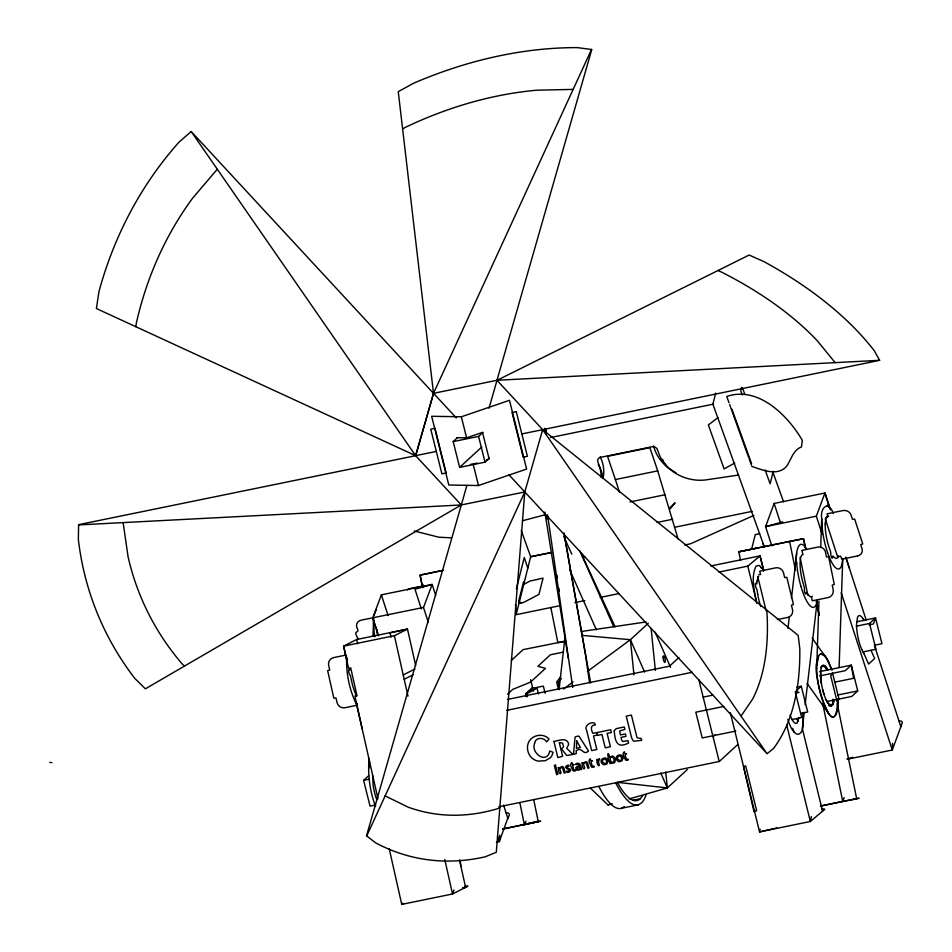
<?xml version="1.0" encoding="UTF-8"?>
<svg xmlns="http://www.w3.org/2000/svg" width="952" height="952" viewBox="0 0 952 952"><rect width="100%" height="100%" fill="white"/><g stroke="black" fill="none" stroke-linecap="round" stroke-linejoin="round"><path stroke-width="1.43" d="M499.788 835.178L499.3 841.675L496.397 842.27M372.541 774.976L373.16 785.4A20.694 5.462 78.4 0 0 374.66 792.885A20.504 5.414 78.4 0 0 376.802 799.823M820.624 671.993L821.255 682.417M521.839 433.933L879.636 360.32L496.98 380.276L433.505 393.343L191.221 131.554L415.655 455.687L78.599 524.671L78.361 539.594A427.555 344.969 -22.6 0 0 134.72 678.3L145.394 688.82L461.292 504.953L524.802 491.946L542.664 429.649L496.98 380.276L591.763 49.504L577.126 47.6A427.555 322.062 -45.6 0 0 413.632 83.217L398.257 91.642L433.505 393.343L415.655 455.687L461.303 504.965L366.532 835.785L375.588 842.817A427.555 253.898 -77.9 0 0 485.139 856.824L496.301 852.278L524.79 491.934L366.77 835.88M369.031 758.447C367.734 774.69 369.769 791.219 375.552 806.487M818.934 601.188L816.899 662.318C811.306 673.945 835.868 751.711 837.701 698.923M372.994 636.471L373.684 617.479M842.746 558.55L839.128 667.078M820.719 547.662L821.695 518.566C819.91 507.654 828.454 499.895 833.333 513.425M806.499 548.768C797.502 534.691 795.003 557.658 796.753 563.287M838.069 699.351L837.819 706.075M368.71 768.55L369.566 761.469M816.792 665.555L818.637 655.892M757.137 581.029L756.769 583.873A2.773 0.738 78.4 0 1 756.221 583.683L756.126 583.564A2.761 0.726 78.4 0 0 755.317 584.54A2.761 0.726 78.4 0 0 756.245 588.217L756.435 588.503A2.773 0.738 78.4 0 1 757.054 589.942L757.756 594.286M350.027 668.851L349.908 669.637A2.773 0.738 78.4 0 1 349.408 669.768L349.325 669.684A2.761 0.726 78.4 0 0 348.694 671.279A2.761 0.726 78.4 0 0 349.753 674.742L349.931 674.944A2.773 0.738 78.4 0 1 350.562 676.146L351.478 680.513M346.647 656.856C346.004 673.397 349.408 690.319 356.869 705.134M559.062 689.641L565.036 636.793M787.958 628.475L789.291 617.003M791.493 598.094L796.717 553.231M804.238 712.215L802.465 727.268M805.118 704.754L817.256 600.379A32.106 8.485 78.4 0 1 813.996 607.233A32.344 8.544 78.4 0 1 808.724 604.234A32.106 8.485 78.4 0 1 804.654 596.88A32.106 8.485 78.4 0 1 800.953 586.396M422.736 586.718L423.045 584.528M798.906 717.606L797.157 723.032A20.694 5.462 78.4 0 1 793.932 722.163A20.504 5.414 78.4 0 1 791.362 718.141A20.694 5.462 78.4 0 1 790.041 715.119M811.39 816.53L810.331 821.493L759.553 831.917L730.351 712.679M135.803 326.691L136.445 322.657A379.015 336.02 60.1 0 1 192.387 198.48L217.139 169.373M373.934 615.706L376.457 609.09M833.904 700.47L832.869 704.456M760.136 829.263L759.553 831.917L773.714 828.645M453.973 889.93L452.533 893.976L401.744 904.4L389.249 848.851M516.365 588.836L524.266 557.467L527.801 568.142M521.244 530.526L530.68 556.694L516.151 614.671L559.312 605.805M764.48 547.245L712.893 404.219L715.69 393.093M741.608 387.393L740.727 390.867L742.215 394.997M751.533 549.459L755.281 534.584L759.636 533.751M773.274 471.311L770.132 483.818L765.134 469.99M466.897 485.449L461.303 504.965L78.635 524.921M489.019 408.218L497.003 380.336L749.141 255.041L764.039 261.681A427.555 230.991 6.1 0 1 874.329 350.776L879.636 360.32M844.186 797.562L842.722 801.394L820.969 805.856M525.992 821.183L524.373 824.634L540.688 821.148L537.559 821.778M830.43 509.963L824.92 493.005L774.143 503.43L765.563 526.623L771.834 545.96M822.171 534.155L816.34 516.198L824.92 493.005L829.727 507.88L829.216 506.726A6.759 1.785 78.4 0 0 827.764 505.107A6.712 1.773 78.4 0 0 827.05 505.774L826.883 506.214M857.597 555.944L841.735 559.169L840.664 556.158L837.582 556.789L838.034 555.563M847.304 759.232L892.274 750.009L902.282 722.877A8.984 3.38 -18 0 0 898.759 720.747M402.232 903.091L401.744 904.4L403.648 903.436M378.527 635.781L372.732 617.884L381.371 594.857L432.148 584.433L435.73 595.5M428.376 622.513L423.509 607.459L432.148 584.433L414.977 589.193L421.367 608.947M433.505 393.343L591.525 49.409M741.156 715.916L752.723 698.935A379.015 174.549 54 0 0 766.991 613.088L766.622 609.982M820.707 667.269L822.528 665.734A20.504 5.414 78.4 0 1 824.884 667.209A20.67 5.462 78.4 0 1 826.146 668.947M617.265 782.211A89.583 23.669 78.4 0 0 640.291 798.752L642.719 795.61M560.466 677.122L556.658 682.013L558.384 689.308M561.347 678.526L558.3 682.441L559.443 687.237M670.172 508.892L675.087 502.811L669.768 507.773M489.387 458.162L485.02 462.172L459.626 467.384L453.2 441.609L457.567 437.599M453.2 441.609L478.582 436.397L482.962 432.387M459.626 467.384L481.831 446.964M375.683 804.976L370.042 806.142L363.616 780.366L368.638 775.749M511.283 660.509L523.124 649.621L563.87 641.469M507.535 694.198L512.759 689.391L530.466 682.168L545.52 668.328L537.844 666.317L550.387 654.774L563.405 652.108M532.549 687.427L525.516 693.889L526.206 696.638M587.396 671.434L630.391 639.708L648.276 623.262M678.895 657.534L669.482 666.186L507.452 699.446M713.024 736.646L715.035 734.801M629.224 798.918L667.34 787.935L687.332 769.549M737.455 744.809L719.236 761.564L698.839 679.752M796.253 690.854L801.275 686.237L807.701 712.013L800.644 713.464M856.395 626.166L869.509 623.477L875.531 617.931L881.957 643.707L874.9 645.158M819.684 671.624L851.302 665.139L857.728 690.914L851.707 696.447L827.466 701.422M191.031 131.709L179.143 142.015A427.555 379.051 60.1 0 0 98.972 291.526L96.39 308.531L415.655 455.687M718.796 572.092L747.808 566.131L760.053 555.873L763.754 570.7M786.768 725.245L810.331 821.493L824.611 809.486A8.984 1.226 -13.8 0 0 821.576 809.081M767.264 753.579L773.571 748.415A427.555 196.909 54 0 0 799.799 648.514L798.169 635.389L542.64 429.602L767.074 753.722L508.951 474.822M717.939 417.642L708.359 424.961L724.127 468.931L734.718 463.017M563.501 689.046L573.056 682.001M598.915 786.614A94.058 24.847 78.4 0 0 621.489 808.284L624.393 806.546M621.489 808.284L638.411 804.809L641.362 803.048A94.058 24.847 78.4 0 0 646.051 794.968M402.613 128.889L406.278 126.902A379.015 285.493 -45.6 0 1 536.821 90.202L573.152 89.393M415.679 665.507L407.48 629.07L356.702 639.494L343.601 646.122L348.563 668.137L350.717 667.899L356.905 695.4L354.965 696.007L356.024 701.672L377.98 798.799M347.087 660.962L347.313 662.497L343.601 646.122L394.39 635.698L407.48 629.07L390.046 632.878L391.034 637.233M403.22 674.932L415.001 668.97M404.195 679.288L413.37 674.647M460.911 866.427L460.185 860.489M753.841 515.413L690.509 543.794L684.762 544.972M590.418 788.101L608.042 805.011L610.732 803.809M499.812 807.796L497.158 808.843A379.015 225.065 -77.9 0 1 408.289 807.213L385.143 795.896M523.671 584.504L529.871 581.089L543.057 578.138L538.963 594.357L524.611 601.938L520.684 603.449L520.97 602.283L519.007 603.044M461.351 416.786L509.475 400.316L526.611 469.05L478.487 485.52L448.808 485.02L431.672 416.286L461.351 416.786L466.599 437.837L482.509 432.387L489.161 459.019L486.508 459.923M470.431 464.421L477.214 463.1M608.042 805.011L612.279 803.797M782.722 521.851L765.563 526.623L816.34 516.198M847.149 758.863L852.706 757.316M522.481 520.78L544.841 514.818M801.977 550.387L817.827 547.102A6.712 6.474 79.1 0 1 822.302 547.84A6.759 6.521 79.1 0 1 824.515 549.935A6.712 6.474 79.1 0 1 825.527 552.422L826.479 556.991L828.633 556.765L834.285 584.445L832.226 585.111L833.155 589.621A6.724 6.486 79.1 0 1 828.145 597.558L812.282 600.807L811.509 597.439M597.499 734.968L593.477 735.967L596.833 749.545L591.668 750.581L586.622 730.303C582.85 724.591 595.286 719.652 595.298 725.043C589.966 724.401 591.013 730.636 593.001 733.373L610.684 729.744L611.374 732.516L607.102 733.385L610.434 746.761L605.258 747.82L601.926 734.444L597.666 735.325L596.88 732.576M774.785 828.395L776.927 827.907M462.755 887.978L465.516 886.847M825.884 517.305L827.99 516.853L827.014 513.842L842.865 510.558A6.712 5.962 20.3 0 1 851.147 515.21L852.492 519.316L854.67 519.066L862.75 543.961L860.715 544.603L862.024 548.661A6.771 6.009 20.3 0 1 857.573 555.956M758.447 574.889L760.553 574.437L759.744 571.152L775.606 567.868A6.712 6.402 50 0 1 780.128 568.582A6.759 6.45 50 0 1 782.437 570.617A6.712 6.402 50 0 1 783.544 573.068M719.224 761.493L498.8 806.808M520.78 825.265L538.154 821.171M853.075 799.49L859.12 798.228L842.722 801.394L822.73 703.576M550.399 437.575L712.893 404.219M657.713 470.871L649.859 447.654L607.543 456.341L615.397 479.546L657.713 470.871L678.05 538.832M630.081 501.93L665.341 494.695M657.13 522.434L672.647 519.256M442.68 570.379L420.094 575.127L422.581 587.515L420.094 575.127L443.311 570.367M675.111 527.182L752.092 511.379M423.64 585.777L410.264 588.514A6.712 6.474 77.9 0 0 407.492 589.859M423.509 607.459L361.213 620.157A6.712 5.962 20.6 0 0 356.786 627.439C361.01 635.46 351.443 627.761 358.309 639.101M756.281 548.233L738.8 551.815L740.585 560.526M789.589 541.39L738.8 551.815L803.524 538.701L805.535 548.316L803.524 538.701L789.589 541.39L795.527 570.45M710.716 565.988L760.053 555.873L763.671 570.736M574.829 602.628L584.707 600.593M600.212 597.416L618.978 593.56M333.569 657.606L345.921 655.071M564.893 641.231L557.848 642.683L550.851 607.543M357.202 705.206L344.874 707.741A6.724 6.462 63.2 0 1 337.032 702.457L335.997 697.959L333.831 698.161L327.643 670.672L329.713 670.029L328.69 665.507A6.712 6.462 63.2 0 1 333.557 657.63M777.451 619.538L787.721 617.432A6.724 6.414 50 0 0 792.492 609.625L791.421 605.174L793.468 604.508L786.816 577.317L784.65 577.555L783.556 573.08M856.598 621.823L875.531 617.931L873.46 623.941L869.14 624.833M506.678 710.359L692.39 672.243M703.171 697.126L713.048 695.103M819.601 675.944L845.281 670.672L851.302 665.139L853.623 678.3L834.94 682.132M796.907 687.13L801.275 686.237M363.616 780.366L369.447 779.164M723.865 706.432L695.805 712.191L702.231 737.967L735.813 731.077M796.11 693.032L798.99 692.437L795.253 691.771L801.679 717.558L791.802 719.581M837.605 695.043L857.728 690.914M633.27 800.18L640.327 798.74M502.561 828.954L536.083 822.076M502.608 829.109L538.261 821.671L533.739 799.739M820.398 806.142L856.669 798.704L837.26 703.718M462.72 887.942L465.623 887.347L459.459 859.93M436.313 451.438L415.691 455.639L433.541 393.307L456.329 417.952M530.74 556.741L551.886 552.446L530.68 556.694M581.493 631.485L645.98 621.977M738.669 475.036L705.563 479.951A40.377 34.153 14.1 0 1 683.631 477.214A40.758 34.474 14.1 0 1 671.077 470.145A40.401 34.177 14.1 0 1 658.772 453.39L657.427 449.665A4.474 3.784 14.1 0 0 652.191 446.738L600.391 457.365A4.474 3.784 14.1 0 0 597.844 461.898L599.189 465.623A40.401 34.177 14.1 0 1 601.069 477.345M451.081 537.809L438.812 537.214L414.275 530.99M456.781 437.67L466.599 437.837M49.718 762.457L51.908 762.6M582.398 557.075L585.302 557.289M581.624 635.329L630.391 639.708L644.587 672.076M617.884 782.389L667.34 787.935L665.734 772.072M820.91 653.964L824.491 655.69L826.55 658.32L832.012 670.279M831.417 705.765L827.823 702.981M718.01 270.499L721.533 272.094A379.015 204.763 6.1 0 1 816.971 340.399L835.154 362.641M676.313 473.061L668.292 467.932A43.971 37.188 14.1 0 1 655.583 451.819A44.589 37.711 14.1 0 1 653.56 445.833M828.478 705.325L829.668 706.075M184.39 666.126L181.88 663.603A379.015 305.806 -22.6 0 1 128.115 556.956L123.117 522.6M763.183 569.534L759.256 565.464L756.078 566.012C750.521 577.578 754.519 591.299 756.709 603.318M668.292 467.932L667.733 467.218A28.31 23.955 14.1 0 1 663.949 462.22M807.082 683.393L827.252 711.668C835.737 726.4 839.533 706.801 837.772 699.446M812.163 638.149L826.288 657.987M826.157 667.233L827.49 669.256M828.621 713.572L823.159 702.35A32.392 8.556 78.4 0 1 818.637 685.547A32.094 8.485 78.4 0 1 817.661 679.597A32.416 8.568 78.4 0 1 816.756 668.173M662.509 459.364L663.187 460.816M580.922 552.66L615.111 626.832M544.508 513.652L546.983 519.054M563.834 536.642L571.819 554.207M579.768 550.851L613.766 626.809M544.473 512.926L545.674 515.639M569.832 570.01L596.392 629.831M871.056 650.394L874.626 658.558L868.605 664.091L863.238 651.858L875.935 649.252L869.509 623.477M796.8 718.701L797.99 721.414M792.564 728.316L794.349 732.397M655.119 632.14L670.541 667.304M660.819 773.06L667.34 787.935M610.66 761.136L610.244 759.648A1.821 1.737 47.4 0 1 610.184 759.256L610.375 758.208A1.94 1.845 47.4 0 1 611.481 757.256L611.862 757.197A1.797 1.714 47.4 0 1 613.064 757.53L614.278 760.053L613.493 761.957A2.094 1.987 47.4 0 1 612.41 762.266A1.88 1.785 47.4 0 1 610.708 761.195M762.945 543.64L763.956 546.317M742.393 387.619L744.869 394.485M772.655 471.526L783.591 501.835M731.969 409.289L751.628 463.802M729.03 402.791L726.757 396.46C758.327 385.715 787.839 415.524 802.31 440.312L801.489 446.952C792.873 450.022 791.302 459.768 786.519 466.385C777.534 476.571 762.397 469.979 751.854 466.397L751.616 465.742M729.684 404.612L730.362 406.492M747.498 454.271L730.755 407.587M748.51 457.079L747.974 455.591M749.093 458.721L751.14 464.397M787.851 719.307C794.753 742.596 806.534 737.157 802.393 712.941M849.339 568.177L845.781 557.098L866.165 619.99M874.4 645.337L900.866 726.816M825.289 518.923L837.582 556.789M841.199 592.727L892.274 750.009L892.583 743.298M774.143 503.43L780.354 522.553M372.732 617.884L377.551 632.711L377.182 631.176A6.759 1.785 78.4 0 1 376.921 629.641M507.785 818.196L499.3 841.675L497.468 836.023M503.548 805.094L507.94 818.649L509.249 815.126A8.984 3.356 -17.9 0 0 505.631 812.627M381.371 594.857L388.083 615.611M615.397 479.546L619.431 492.172M544.865 428.245L546.258 433.85M545.127 693.27L543.342 686.106L532.763 688.284L526.742 693.818L537.059 688.236L538.487 693.96M478.582 436.397L485.02 462.172M530.621 679.692L533.477 691.14M473.239 464.469L478.487 485.52M526.527 692.961L527.456 696.686M802.167 727.899L822.576 811.235M757.732 576.543L766.134 610.851M747.808 566.131L756.197 600.379M394.39 635.698L407.992 696.126M444.774 859.525L452.533 893.976L467.622 886.336A8.984 0.619 -12.7 0 0 464.683 886.336M356.702 639.494L357.678 643.826M362.295 729.161L356.119 701.636L356.572 703.076A6.771 1.785 78.4 0 0 357.559 705.277M816.352 601.521L819.196 615.373L816.423 601.509M519.863 802.703L524.373 824.634M802.048 550.72L802.667 553.743M800.085 557.325L807.82 595.167M545.555 429.031L546.341 433.41L545.544 429.09M564.25 534.179L590.657 682.953M563.917 532.989L585.67 655.916L589.514 682.632M572.723 687.415L547.555 514.842M544.877 512.093L568.225 658.129M523.826 583.897L523.529 581.981L518.626 601.45L518.923 603.366M556.932 575.127L557.372 578.054M558.895 588.324L559.336 591.263M651.108 628.534L655.369 670.363M630.391 639.708L633.961 674.789M515.532 604.508L516.127 614.48M821.695 518.566L822.361 529.574A32.344 8.544 78.4 0 0 827.526 552.517M373.493 621.358L374.172 632.366A32.344 8.544 78.4 0 0 374.79 636.745M346.98 659.546A6.759 1.785 78.4 0 1 346.98 658.308M816.756 668.256A32.094 8.485 78.4 0 1 818.292 656.761M823.123 654.69A32.094 8.485 78.4 0 1 825.027 656.44M829.121 663.211A32.094 8.485 78.4 0 1 831.084 667.923M818.303 656.594A32.416 8.568 78.4 0 1 823.183 654.488M825.122 656.261A32.416 8.568 78.4 0 1 829.24 663.104M827.562 552.577A32.106 8.485 78.4 0 0 835.499 567.63A32.344 8.544 78.4 0 0 840.354 567.904A32.106 8.485 78.4 0 0 842.722 558.562M838.188 556.777A21.515 5.688 78.4 0 1 834.249 557.325L832.857 556.016A2.773 0.738 78.4 0 0 832.572 556.932L832.56 557.372A2.761 0.726 78.4 0 1 831.548 557.455A2.761 0.726 78.4 0 1 830.763 553.707L830.763 553.505A2.773 0.738 78.4 0 0 830.584 551.696L829.263 547.876A21.515 5.688 78.4 0 1 825.229 523.933M827.383 516.436A21.515 5.688 78.4 0 1 828.716 516.246M822.159 666.079A20.516 5.414 78.4 0 0 820.624 676.194A20.504 5.414 78.4 0 0 821.469 683.714M822.73 665.579A20.516 5.414 78.4 0 1 827.823 669.922M825.253 524.076A21.337 5.641 78.4 0 1 827.407 516.591M833.095 703.992A20.694 5.462 78.4 0 1 829.989 705.337A20.504 5.414 78.4 0 1 822.766 689.938M827.455 702.362A20.694 5.462 78.4 0 1 826.122 699.839M824.063 694.543A20.694 5.462 78.4 0 1 821.207 682.334M833.952 699.708A20.504 5.414 78.4 0 1 833.071 704.016M821.255 667.959A20.67 5.462 78.4 0 1 825.265 666.233M864.321 654.048A20.694 5.462 78.4 0 1 863.059 652.108A20.504 5.414 78.4 0 1 861.798 649.562M861.774 649.514A20.694 5.462 78.4 0 1 858.371 639.042M858.406 639.137A20.504 5.414 78.4 0 1 857.609 635.329A20.694 5.462 78.4 0 1 856.491 624.619L857.526 617.241A20.504 5.414 78.4 0 1 859.287 615.599A20.694 5.462 78.4 0 1 862.821 618.419M862.774 618.443A20.504 5.414 78.4 0 1 864.035 620.68M600.224 456.781A43.959 37.188 14.1 0 1 601.283 459.161A44.542 37.663 14.1 0 1 603.223 465.766A43.959 37.188 14.1 0 1 603.342 477.071M602.473 477.892A27.513 23.276 14.1 0 0 601.902 473.001L601.438 471.323A36.842 31.166 14.1 0 0 598.261 464.517M377.48 634.889A21.337 5.641 78.4 0 1 377.135 631.295M763.54 570.7A6.759 1.785 78.4 0 0 762.04 568.058A6.712 1.773 78.4 0 0 761.16 567.928M800.906 586.289A32.344 8.544 78.4 0 1 796.705 563.191M812.365 596.226A21.337 5.641 78.4 0 1 811.116 596.821A21.515 5.688 78.4 0 1 808.022 594.465L806.57 592.513A2.773 0.738 78.4 0 0 806.213 593.167L806.154 593.536A2.761 0.726 78.4 0 1 805.035 593.037A2.761 0.726 78.4 0 1 804.428 589.288L804.44 589.11A2.773 0.738 78.4 0 0 804.345 587.42L803.155 583.314A21.515 5.688 78.4 0 1 803.095 554.6M638.411 804.809A94.058 24.847 78.4 0 1 615.837 783.139M760.672 606.448A21.337 5.641 78.4 0 1 757.78 594.393M757.173 581.184A21.337 5.641 78.4 0 1 758.684 576.579M356.786 696.281A21.337 5.641 78.4 0 1 351.502 680.62M830.763 706.063A20.504 5.414 78.4 0 0 832.369 703.826A20.67 5.462 78.4 0 0 833.107 699.232M576.019 767.883L576.9 769.989L579.042 770.108A2.57 2.451 47.4 0 0 580.054 769.311L581.696 769.466A7.128 6.795 47.4 0 1 581.553 769.109A13.304 12.674 47.4 0 1 581.184 767.836L579.994 764.099L577.888 763.171A4.641 4.427 47.4 0 0 576.341 763.623L575.484 764.325L576.293 764.67A3.499 3.332 47.4 0 1 577.471 764.158C581.684 764.92 576.615 766.027 576.019 767.883M610.803 762.35C611.708 763.528 609.649 764.242 609.804 762.861A28.298 26.953 47.4 0 0 609.589 761.969C607.471 758.458 607.007 747.641 609.887 757.697A2.416 2.297 47.4 0 1 610.613 756.697L612.041 756.15A2.642 2.511 47.4 0 1 613.695 756.543L615.408 759.363L614.956 762.04A2.916 2.773 47.4 0 1 613.171 763.159L612.184 763.159A2.273 2.166 47.4 0 1 611.279 762.766L610.803 762.35M579.923 767.728L579.923 767.871A1.69 1.618 47.4 0 1 579.066 769.168L577.4 768.847A1.499 1.428 47.4 0 1 577.186 767.883L579.601 766.348L579.923 767.728M614.218 730.791C615.04 741.096 616.765 749.093 628.558 743.036L627.951 740.62L622.787 741.548L621.692 740.073L621.025 737.372L625.999 736.348L625.404 733.933L620.418 734.956L619.657 731.017L624.881 729.375L624.286 726.959L616.206 728.649L614.218 730.791M553.921 741.394L557.812 757.554L562.644 756.304L559.288 742.679A3.118 2.963 47.4 0 1 559.657 742.572L562.537 743.119L563.524 746.439A2.392 2.273 47.4 0 1 563.048 747.463L561.418 748.819L566.761 755.495L572.961 754.448L566.761 748.391L568.63 744.452A6.236 5.938 47.4 0 0 568.142 742.5C565.405 737.229 558.003 741.013 553.921 741.394M607.828 761.445L606.995 763.885L604.222 764.813A3.058 2.916 47.4 0 1 602.568 764.075C597.285 759.41 607.566 754.436 607.828 761.445M622.846 758.363L622.013 760.803L619.24 761.731A3.058 2.916 47.4 0 1 617.586 760.993C612.303 756.328 622.584 751.354 622.846 758.363M598.463 761.303L598.451 761.659A3.963 3.772 47.4 0 0 598.487 762.076C600.89 768.395 596.737 765.741 596.963 760.946A30.119 28.679 47.4 0 0 596.595 759.636C597.892 758.661 597.785 761.183 598.748 759.042A1.785 1.702 47.4 0 1 599.605 758.696L599.51 759.91A1.523 1.452 47.4 0 0 598.784 760.422L598.463 761.303M576.305 750.664L576.198 753.675L573.497 754.341L575.032 737.372A2.666 2.547 47.4 0 1 575.782 736.598L578.292 736.098A2.332 2.225 47.4 0 1 579.221 736.491L588.538 751.068C582.695 756.162 582.362 746.071 576.305 750.664M576.722 740.87L576.412 748.296L580.375 747.475L576.722 740.87M606.602 761.671L606.079 763.326A1.821 1.737 47.4 0 1 605.044 763.885L602.711 762.231A3.844 3.665 47.4 0 1 602.426 760.803L603.782 758.78L606.067 759.874A3.689 3.51 47.4 0 1 606.602 761.671M621.62 758.589L621.109 760.231A1.821 1.737 47.4 0 1 620.073 760.803L617.729 759.149A3.844 3.665 47.4 0 1 617.455 757.721L618.8 755.698L621.085 756.792A3.689 3.51 47.4 0 1 621.62 758.589M566.785 771.239L566.714 772.215L567.689 772.369A4.474 4.26 47.4 0 0 569.094 772.167L570.653 770.477A2.142 2.035 47.4 0 0 570.367 769.228L567.035 767.633L567.773 766.17A2.701 2.57 47.4 0 1 569.022 766.241L568.88 765.253A3.594 3.427 47.4 0 0 567.618 765.253L566 766.229A1.88 1.785 47.4 0 0 565.738 767.479C566.202 769.156 572.152 770.108 567.916 771.441A3.439 3.284 47.4 0 1 566.964 771.298L566.785 771.239M534.619 743.191C530.454 753.496 547.34 764.634 549.732 750.997L553.076 752.294L552.243 754.888A11.055 10.531 47.4 0 1 549.994 758.03L545.294 760.684L538.201 761.136A12.364 11.781 47.4 0 1 534.81 759.958C528.098 756.769 525.349 747.439 529.241 741.12A12.757 12.15 47.4 0 1 533.608 737.015C538.511 734.278 545.175 734.706 549.066 738.99L546.579 741.894C543.973 737.05 535.429 737.062 534.619 743.191M559.657 767.8L558.146 767.526A27.465 26.156 47.4 0 1 558.586 769.145C558.217 774.785 562.882 775.523 559.943 769.561A1.714 1.63 47.4 0 1 559.931 769.061A1.868 1.773 47.4 0 1 560.288 768.193L561.525 767.586A1.333 1.273 47.4 0 1 562.62 768.05L564.155 773.06L565.321 772.822L563.62 767.348A2.213 2.106 47.4 0 0 562.12 766.515L559.657 767.8M583.362 762.945L581.851 762.671A27.465 26.156 47.4 0 1 582.291 764.277C581.91 769.966 586.563 770.573 583.647 764.694A1.714 1.63 47.4 0 1 583.635 764.206A1.868 1.773 47.4 0 1 583.992 763.326L585.23 762.719A1.333 1.273 47.4 0 1 586.313 763.183L587.86 768.204L589.026 767.966L587.324 762.481A2.213 2.106 47.4 0 0 585.813 761.648L583.362 762.945M575.591 770.608L573.806 771.084A1.464 1.392 47.4 0 1 573.163 770.799C571.628 766.979 569.058 764.92 571.878 762.552C570.974 765.36 576.852 763.956 572.616 765.348L573.663 769.49L574.58 770.037A2.844 2.713 47.4 0 0 575.329 769.799L575.591 770.608M593.965 766.836L592.192 767.312A1.464 1.392 47.4 0 1 591.549 767.026C590.014 763.207 587.432 761.148 590.252 758.78C589.359 761.588 595.238 760.184 590.99 761.576L592.049 765.717L592.953 766.265A2.844 2.701 47.4 0 0 593.703 766.027L593.965 766.836M628.058 759.839L626.273 760.315A1.464 1.392 47.4 0 1 625.631 760.029C624.096 756.209 621.525 754.151 624.345 751.782C623.441 754.591 629.32 753.187 625.083 754.579L626.13 758.72L627.035 759.268A2.844 2.713 47.4 0 0 627.796 759.042L628.058 759.839M832.583 673.278L830.691 675.813L837.117 701.588L839.009 699.054L832.583 673.278M743.512 766.408L753.972 811.663L756.662 810.723L745.678 765.908L743.512 766.408M641.553 740.347L633.984 741.203A2.606 2.487 47.4 0 1 633.02 740.549L631.604 737.74L626.226 716.13L631.402 715.083L636.65 736.134C636.65 740.239 642.303 736.134 641.553 740.347M435.005 428.317L430.768 429.185L441.906 473.858L446.143 472.989L435.005 428.317M516.27 411.633L512.045 412.502L523.183 457.174L527.408 456.305L516.27 411.633M555.504 765.182L554.326 765.42L556.622 774.607L557.789 774.369L555.504 765.182M663.092 657.118A3.368 0.892 78.4 0 0 664.698 662.39A3.368 0.892 78.4 0 0 664.782 657.856A3.368 0.892 78.4 0 0 663.092 657.118"/></g></svg>
